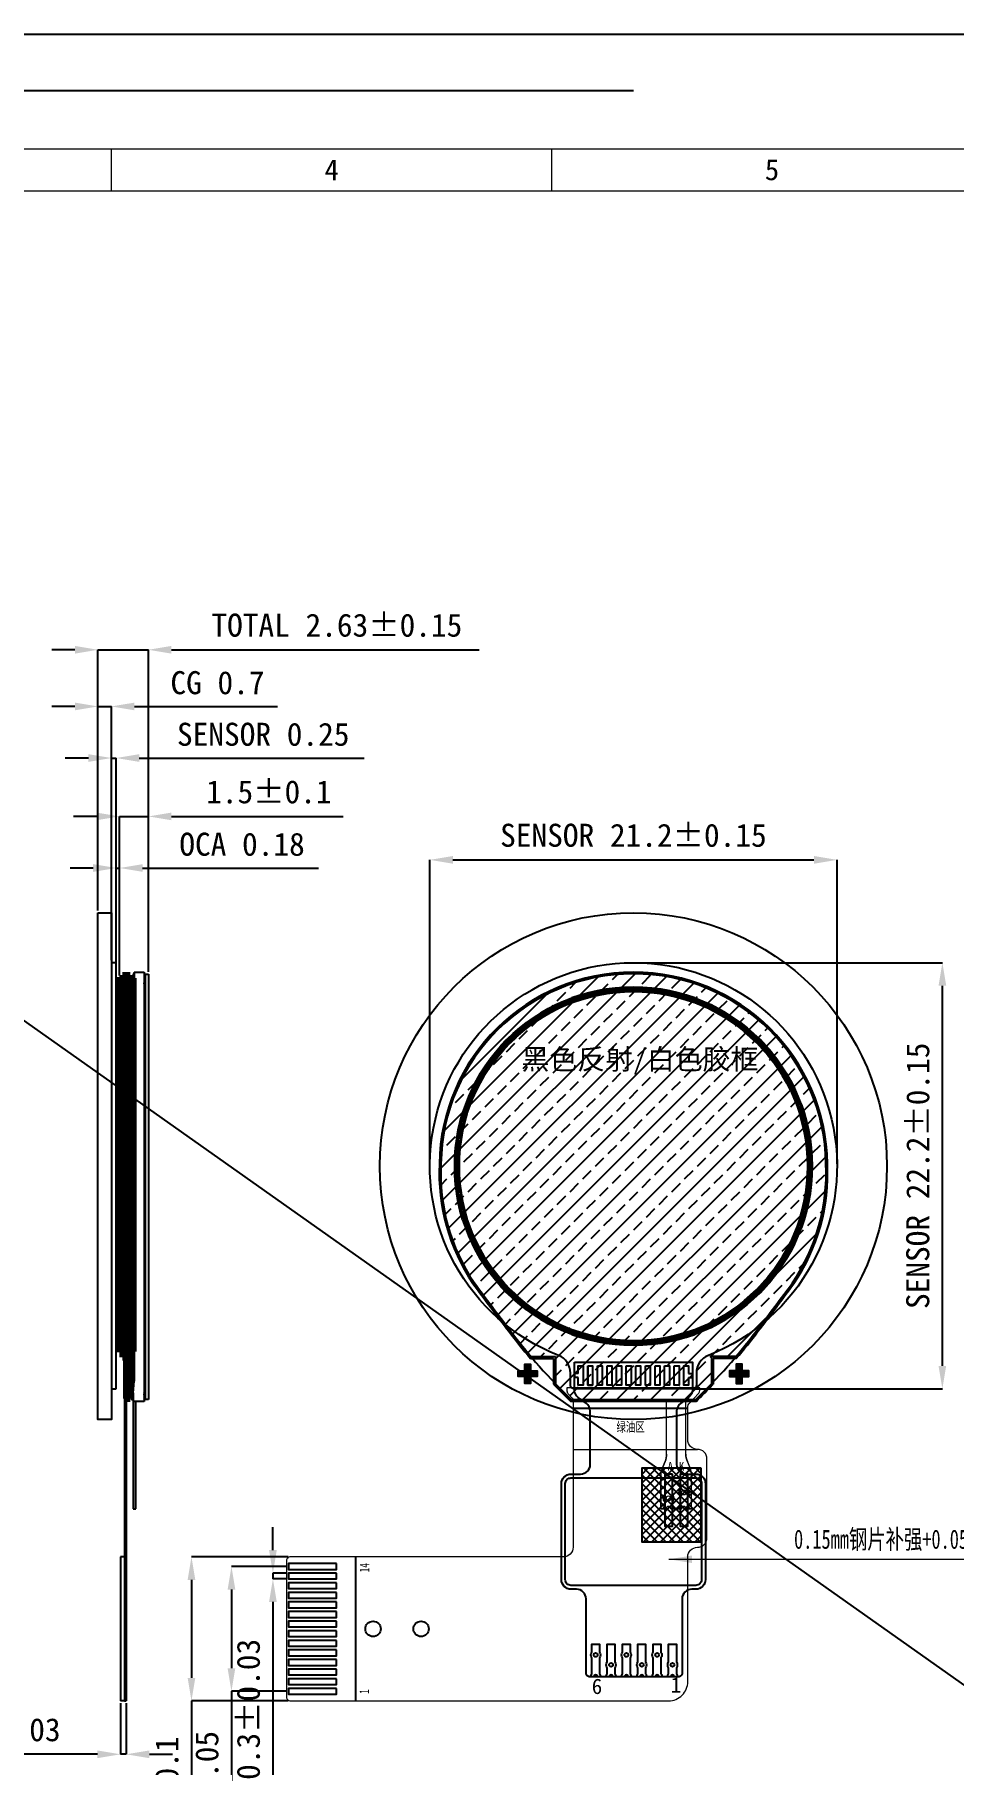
# Model space of a CAD drawing. Header units: millimetres. Extents: x -1913 to 1072, y -448 to 307.
# Drawn here: x 753 to 800.8, y -205.5 to -115.4 of the extents above; entities that cross this region are included whole.
import ezdxf
from ezdxf.enums import TextEntityAlignment as Align

# ---------------------------------------------------------------- set-up
doc = ezdxf.new("R2010")
doc.units = ezdxf.units.MM
doc.header["$LTSCALE"] = 2
doc.header["$PDMODE"] = 3
doc.header["$PDSIZE"] = 1
doc.layers.get('0').update_dxf_attribs({"linetype": 'CONTINUOUS'})
doc.layers.get('Defpoints').update_dxf_attribs({"linetype": 'CONTINUOUS'})
for name, color, linetype in [('dim', 3, 'CONTINUOUS'), ('FPC', 2, 'CONTINUOUS'), ('Index', 7, 'CONTINUOUS'), ('SENSOR', 2, 'CONTINUOUS')]:
    doc.layers.add(name, color=color, linetype=linetype)
for name, color, linetype, lineweight in [('LAYOUT.drawing', 140, 'CONTINUOUS', 100), ('OUTLINE.drawing', 190, 'CONTINUOUS', 100), ('图框', 7, 'CONTINUOUS', 18)]:
    doc.layers.add(name, color=color, linetype=linetype, lineweight=lineweight)
doc.styles.add('ROMANC', font='romanc.shx')
doc.styles.get("Standard").update_dxf_attribs({"font": 'txt', "width": 0.7})
doc.styles.add('宋体', font='')
doc.styles.add('黑体', font='', dxfattribs={"width": 0.9})
doc.styles.get('宋体').set_extended_font_data('SimSun')
doc.styles.get('黑体').set_extended_font_data('SimHei')
doc.dimstyles.new('ISO-25$0', dxfattribs={"dimtxt": 1.2, "dimasz": 1.2, "dimexe": 0, "dimexo": 0.125, "dimtad": 1, "dimdsep": 46, "dimtxsty": 'Standard', "dimcen": 2, "dimclrd": 3, "dimclre": 3, "dimclrt": 3, "dimadec": 0, "dimazin": 0, "dimtp": 1.2, "dimtm": 1.2, "dimtfac": 1, "dimtmove": 0, "dimatfit": 3, "dimfxl": 0, "dimtolj": 1, "dimarcsym": 0})
doc.dimstyles.new('YanXiu', dxfattribs={"dimtxt": 1.5, "dimasz": 1.2, "dimexe": 0.66, "dimexo": 0.66, "dimgap": 0.66, "dimtad": 0, "dimdsep": 46, "dimtxsty": 'ROMANC', "dimcen": 0, "dimclrd": 256, "dimclre": 131, "dimclrt": 42, "dimazin": 2, "dimtfac": 1, "dimtofl": 0, "dimtmove": 0, "dimatfit": 3, "dimfxl": 0, "dimlwd": 5, "dimlwe": 5, "dimarcsym": 0})
pattern_1 = [(45, (654.11941, -1143.46154), (-0.0176776695, 0.0176776695), []), (45, (654.137087, -1143.46154), (-0.0176776695, 0.0176776695), [0.0125, -0.00625])]

# ---------------------------------------------------------------- blocks, each defined once
blk = doc.blocks.new('*D66')
at = {"color": 3, "lineweight": -2, "transparency": 16777216}
for p, q in [((756.196, -156.085), (754.996, -156.085)), ((757.396, -164.378), (757.396, -156.085)), ((757.396, -156.085), (758.896, -156.085)), ((758.896, -164.178), (758.896, -156.085)), ((760.096, -156.085), (769.042, -156.085))]:
    blk.add_line(p, q, dxfattribs=at)
at = {"color": 3, "transparency": 16777216}
for points in [[(756.196, -155.885), (756.196, -156.285), (757.396, -156.085)], [(760.096, -155.885), (760.096, -156.285), (758.896, -156.085)]]:
    blk.add_solid(points, dxfattribs=at)
at = {"layer": 'Defpoints', "color": 0, "transparency": 16777216}
for p in [(758.896, -156.085), (757.396, -164.503), (758.896, -164.303)]:
    blk.add_point(p, dxfattribs=at)
at = {"color": 3, "transparency": 16777216, "insert": (765.169, -154.813), "char_height": 1.2, "attachment_point": 5, "style": '宋体'}
blk.add_mtext('\\A1;1.5±0.1', dxfattribs=at)
blk = doc.blocks.new('A$C15A15422')
for points in [[(0, 6.8), (2.5, 6.8), (2.5, 6.5), (0, 6.5)], [(0, 6.3), (2.5, 6.3), (2.5, 6), (0, 6)], [(0, 5.8), (2.5, 5.8), (2.5, 5.5), (0, 5.5)], [(0, 5.3), (2.5, 5.3), (2.5, 5), (0, 5)], [(0, 4.8), (2.5, 4.8), (2.5, 4.5), (0, 4.5)], [(0, 4.3), (2.5, 4.3), (2.5, 4), (0, 4)], [(0, 3.8), (2.5, 3.8), (2.5, 3.5), (0, 3.5)], [(0, 3.3), (2.5, 3.3), (2.5, 3), (0, 3)], [(0, 2.8), (2.5, 2.8), (2.5, 2.5), (0, 2.5)], [(0, 2.3), (2.5, 2.3), (2.5, 2), (0, 2)], [(0, 1.8), (2.5, 1.8), (2.5, 1.5), (0, 1.5)], [(0, 1.3), (2.5, 1.3), (2.5, 1), (0, 1)], [(0, 0.8), (2.5, 0.8), (2.5, 0.5), (0, 0.5)], [(0, 0.3), (2.5, 0.3), (2.5, 0), (0, 0)]]:
    blk.add_lwpolyline(points, close=True)
blk = doc.blocks.new('*D57')
at = {"layer": 'Defpoints', "color": 0, "transparency": 16777216}
for p in [(766.191, -195.502), (765.379, -195.802), (766.191, -195.802)]:
    blk.add_point(p, dxfattribs=at)
at = {"layer": 'dim', "color": 3, "lineweight": -2, "transparency": 16777216}
for p, q in [((765.379, -194.302), (765.379, -193.102)), ((766.066, -195.502), (765.379, -195.502)), ((765.379, -195.502), (765.379, -195.802)), ((766.066, -195.802), (765.379, -195.802)), ((765.379, -197.002), (765.379, -206.987))]:
    blk.add_line(p, q, dxfattribs=at)
at = {"layer": 'dim', "color": 3, "transparency": 16777216}
for points in [[(765.179, -194.302), (765.579, -194.302), (765.379, -195.502)], [(765.179, -197.002), (765.579, -197.002), (765.379, -195.802)]]:
    blk.add_solid(points, dxfattribs=at)
at = {"layer": 'dim', "color": 3, "transparency": 16777216, "insert": (764.107, -202.595), "char_height": 1.2, "attachment_point": 5, "rotation": 90, "style": '宋体'}
blk.add_mtext('\\A1;0.3%%P0.03', dxfattribs=at)
blk = doc.blocks.new('*D58')
at = {"layer": 'Defpoints', "color": 0, "transparency": 16777216}
for p in [(766.191, -195.152), (763.221, -201.652), (766.191, -201.652)]:
    blk.add_point(p, dxfattribs=at)
at = {"layer": 'dim', "color": 3, "lineweight": -2, "transparency": 16777216}
for p, q in [((766.066, -195.152), (763.221, -195.152)), ((763.221, -196.352), (763.221, -200.452)), ((766.066, -201.652), (763.221, -201.652)), ((763.221, -201.652), (763.221, -217.644))]:
    blk.add_line(p, q, dxfattribs=at)
at = {"layer": 'dim', "color": 3, "transparency": 16777216}
for points in [[(763.021, -196.352), (763.421, -196.352), (763.221, -195.152)], [(763.021, -200.452), (763.421, -200.452), (763.221, -201.652)]]:
    blk.add_solid(points, dxfattribs=at)
at = {"layer": 'dim', "color": 3, "transparency": 16777216, "insert": (761.95, -210.248), "char_height": 1.2, "attachment_point": 5, "rotation": 90, "style": '宋体'}
blk.add_mtext('\\A1;0.5*13=6.5%%P0.05', dxfattribs=at)
blk = doc.blocks.new('*D59')
at = {"layer": 'Defpoints', "color": 0, "transparency": 16777216}
for p in [(766.291, -194.652), (761.139, -202.152), (766.291, -202.152)]:
    blk.add_point(p, dxfattribs=at)
at = {"layer": 'dim', "color": 3, "lineweight": -2, "transparency": 16777216}
for p, q in [((766.166, -194.652), (761.139, -194.652)), ((761.139, -195.852), (761.139, -200.952)), ((766.166, -202.152), (761.139, -202.152)), ((761.139, -202.152), (761.139, -211.186))]:
    blk.add_line(p, q, dxfattribs=at)
at = {"layer": 'dim', "color": 3, "transparency": 16777216}
for points in [[(760.939, -195.852), (761.339, -195.852), (761.139, -194.652)], [(760.939, -200.952), (761.339, -200.952), (761.139, -202.152)]]:
    blk.add_solid(points, dxfattribs=at)
at = {"layer": 'dim', "color": 3, "transparency": 16777216, "insert": (759.867, -207.269), "char_height": 1.2, "attachment_point": 5, "rotation": 90, "style": '宋体'}
blk.add_mtext('\\A1;7.5%%P0.1', dxfattribs=at)
blk = doc.blocks.new('*D60')
at = {"layer": 'Defpoints', "color": 0, "transparency": 16777216}
for p in [(757.446, -202.152), (757.746, -202.152), (757.446, -204.935)]:
    blk.add_point(p, dxfattribs=at)
at = {"layer": 'dim', "color": 3, "lineweight": -2, "transparency": 16777216}
for p, q in [((757.446, -202.277), (757.446, -204.935)), ((757.746, -202.277), (757.746, -204.935)), ((756.246, -204.935), (746.261, -204.935)), ((757.746, -204.935), (757.446, -204.935)), ((758.946, -204.935), (760.146, -204.935))]:
    blk.add_line(p, q, dxfattribs=at)
at = {"layer": 'dim', "color": 3, "transparency": 16777216}
for points in [[(756.246, -204.735), (756.246, -205.135), (757.446, -204.935)], [(758.946, -204.735), (758.946, -205.135), (757.746, -204.935)]]:
    blk.add_solid(points, dxfattribs=at)
at = {"layer": 'dim', "color": 3, "transparency": 16777216, "insert": (750.653, -203.663), "char_height": 1.2, "attachment_point": 5, "style": '宋体'}
blk.add_mtext('\\A1;0.3%%P0.03', dxfattribs=at)
blk = doc.blocks.new('*D61')
at = {"layer": 'Defpoints', "color": 0, "transparency": 16777216}
for p in [(794.747, -158.348), (773.547, -174.303), (794.747, -174.303)]:
    blk.add_point(p, dxfattribs=at)
at = {"layer": 'dim', "color": 3, "lineweight": -2, "transparency": 16777216}
for p, q in [((773.547, -174.178), (773.547, -158.348)), ((774.747, -158.348), (793.547, -158.348)), ((794.747, -174.178), (794.747, -158.348))]:
    blk.add_line(p, q, dxfattribs=at)
at = {"layer": 'dim', "color": 3, "transparency": 16777216}
for points in [[(774.747, -158.148), (774.747, -158.548), (773.547, -158.348)], [(793.547, -158.148), (793.547, -158.548), (794.747, -158.348)]]:
    blk.add_solid(points, dxfattribs=at)
at = {"layer": 'dim', "color": 3, "transparency": 16777216, "insert": (784.147, -157.076), "char_height": 1.2, "attachment_point": 5, "style": '宋体'}
blk.add_mtext('\\A1;SENSOR 21.2%%P0.15', dxfattribs=at)
blk = doc.blocks.new('*D62')
at = {"layer": 'Defpoints', "color": 0, "transparency": 16777216}
for p in [(784.147, -163.703), (800.23, -163.703), (787.222, -185.903)]:
    blk.add_point(p, dxfattribs=at)
at = {"layer": 'dim', "color": 3, "lineweight": -2, "transparency": 16777216}
for p, q in [((784.272, -163.703), (800.23, -163.703)), ((800.23, -184.703), (800.23, -164.903)), ((787.347, -185.903), (800.23, -185.903))]:
    blk.add_line(p, q, dxfattribs=at)
at = {"layer": 'dim', "color": 3, "transparency": 16777216}
for points in [[(800.03, -164.903), (800.43, -164.903), (800.23, -163.703)], [(800.03, -184.703), (800.43, -184.703), (800.23, -185.903)]]:
    blk.add_solid(points, dxfattribs=at)
at = {"layer": 'dim', "color": 3, "transparency": 16777216, "insert": (798.958, -174.803), "char_height": 1.2, "attachment_point": 5, "rotation": 90, "style": '宋体'}
blk.add_mtext('\\A1;SENSOR 22.2%%P0.15', dxfattribs=at)
blk = doc.blocks.new('*D63')
at = {"layer": 'Defpoints', "color": 0, "transparency": 16777216}
for p in [(757.396, -158.772), (757.221, -164.503), (757.396, -164.503)]:
    blk.add_point(p, dxfattribs=at)
at = {"layer": 'dim', "color": 3, "lineweight": -2, "transparency": 16777216}
for p, q in [((756.021, -158.772), (754.821, -158.772)), ((757.221, -164.378), (757.221, -158.772)), ((757.221, -158.772), (757.396, -158.772)), ((757.396, -164.378), (757.396, -158.772)), ((758.596, -158.772), (767.75, -158.772))]:
    blk.add_line(p, q, dxfattribs=at)
at = {"layer": 'dim', "color": 3, "transparency": 16777216}
for points in [[(756.021, -158.572), (756.021, -158.972), (757.221, -158.772)], [(758.596, -158.572), (758.596, -158.972), (757.396, -158.772)]]:
    blk.add_solid(points, dxfattribs=at)
at = {"layer": 'dim', "color": 3, "transparency": 16777216, "insert": (763.773, -157.543), "char_height": 1.2, "attachment_point": 5, "style": '宋体'}
blk.add_mtext('\\A1;OCA 0.18', dxfattribs=at)
blk = doc.blocks.new('*D64')
at = {"layer": 'Defpoints', "color": 0, "transparency": 16777216}
for p in [(757.221, -153.044), (756.971, -163.703), (757.221, -163.703)]:
    blk.add_point(p, dxfattribs=at)
at = {"layer": 'dim', "color": 3, "lineweight": -2, "transparency": 16777216}
for p, q in [((755.771, -153.044), (754.571, -153.044)), ((756.971, -163.578), (756.971, -153.044)), ((756.971, -153.044), (757.221, -153.044)), ((757.221, -163.578), (757.221, -153.044)), ((758.421, -153.044), (770.129, -153.044))]:
    blk.add_line(p, q, dxfattribs=at)
at = {"layer": 'dim', "color": 3, "transparency": 16777216}
for points in [[(755.771, -152.844), (755.771, -153.244), (756.971, -153.044)], [(758.421, -152.844), (758.421, -153.244), (757.221, -153.044)]]:
    blk.add_solid(points, dxfattribs=at)
at = {"layer": 'dim', "color": 3, "transparency": 16777216, "insert": (764.875, -151.816), "char_height": 1.2, "attachment_point": 5, "style": '宋体'}
blk.add_mtext('\\A1;SENSOR 0.25', dxfattribs=at)
blk = doc.blocks.new('*D65')
at = {"layer": 'Defpoints', "color": 0, "transparency": 16777216}
for p in [(756.971, -150.358), (756.271, -161.103), (756.971, -161.103)]:
    blk.add_point(p, dxfattribs=at)
at = {"layer": 'dim', "color": 3, "lineweight": -2, "transparency": 16777216}
for p, q in [((755.071, -150.358), (753.871, -150.358)), ((756.271, -160.978), (756.271, -150.358)), ((756.271, -150.358), (756.971, -150.358)), ((756.971, -160.978), (756.971, -150.358)), ((758.171, -150.358), (765.615, -150.358))]:
    blk.add_line(p, q, dxfattribs=at)
at = {"layer": 'dim', "color": 3, "transparency": 16777216}
for points in [[(755.071, -150.158), (755.071, -150.558), (756.271, -150.358)], [(758.171, -150.158), (758.171, -150.558), (756.971, -150.358)]]:
    blk.add_solid(points, dxfattribs=at)
at = {"layer": 'dim', "color": 3, "transparency": 16777216, "insert": (762.493, -149.129), "char_height": 1.2, "attachment_point": 5, "style": '宋体'}
blk.add_mtext('\\A1;CG 0.7', dxfattribs=at)
blk = doc.blocks.new('*D54')
at = {"layer": 'Defpoints', "color": 0, "transparency": 16777216}
for p in [(758.896, -147.405), (756.271, -161.103), (758.896, -164.303)]:
    blk.add_point(p, dxfattribs=at)
at = {"layer": 'dim', "color": 3, "lineweight": -2, "transparency": 16777216}
for p, q in [((755.071, -147.405), (753.871, -147.405)), ((756.271, -160.978), (756.271, -147.405)), ((756.271, -147.405), (758.896, -147.405)), ((758.896, -164.178), (758.896, -147.405)), ((760.096, -147.405), (776.121, -147.405))]:
    blk.add_line(p, q, dxfattribs=at)
at = {"layer": 'dim', "color": 3, "transparency": 16777216}
for points in [[(755.071, -147.205), (755.071, -147.605), (756.271, -147.405)], [(760.096, -147.205), (760.096, -147.605), (758.896, -147.405)]]:
    blk.add_solid(points, dxfattribs=at)
at = {"layer": 'dim', "color": 3, "transparency": 16777216, "insert": (768.709, -146.133), "char_height": 1.2, "attachment_point": 5, "style": '宋体'}
blk.add_mtext('\\A1;TOTAL 2.63%%P0.15', dxfattribs=at)

msp = doc.modelspace()

# ---------------------------------------------------------------- hatches: boundary and pattern name
h = msp.add_hatch()
h.set_pattern_fill('ANSI37', color=256, scale=0.1, style=0)
h.set_pattern_definition([(45, (315.35617, 9.89196), (-0.2245064, 0.2245064), []), (135, (315.35617, 9.89196), (-0.2245064, -0.2245064), [])])
h.paths.add_polyline_path([(787.68, -190.04), (784.582, -190.04), (784.582, -193.871), (787.68, -193.871)])
at = {"layer": 'dim'}
h = msp.add_hatch(dxfattribs=at)
h.set_pattern_fill('ANSI33', color=0, scale=0.1, style=0)
h.set_pattern_definition(pattern_1)
h.paths.add_polyline_path([(758.726, -164.303), (758.676, -164.303), (758.676, -164.803), (758.726, -164.803)])
h = msp.add_hatch(dxfattribs=at)
h.set_pattern_fill('ANSI33', color=0, scale=5, style=0)
h.set_pattern_definition([(45, (399.8907, -1110.7809), (-0.8838835, 0.8838835), []), (45, (400.7746, -1110.7809), (-0.8838835, 0.8838835), [0.625, -0.3125])])
h.paths.add_polyline_path([(787.375, -186.473, 0.01012), (788.206, -185.642), (788.206, -184.222), (789.483, -184.222, 0.015028), (790.565, -182.854, 0.005086), (792.435, -180.37, 0.162228), (794.166, -174.179, 0.987678), (774.128, -174.179, 0.162146), (775.857, -180.368, 0.00511), (777.729, -182.854, 0.015028), (778.812, -184.222), (780.088, -184.222), (780.088, -185.642, 0.01012), (780.919, -186.473)])
for points in [[(778.792, -184.965), (779.142, -184.965), (779.142, -185.265), (778.792, -185.265), (778.792, -185.615), (778.492, -185.615), (778.492, -185.265), (778.142, -185.265), (778.142, -184.965), (778.492, -184.965), (778.492, -184.615), (778.792, -184.615)], [(789.502, -184.965), (789.152, -184.965), (789.152, -185.265), (789.502, -185.265), (789.502, -185.615), (789.802, -185.615), (789.802, -185.265), (790.152, -185.265), (790.152, -184.965), (789.802, -184.965), (789.802, -184.615), (789.502, -184.615)]]:
    msp.add_hatch(color=0, dxfattribs=at).paths.add_polyline_path(points)
h = msp.add_hatch(dxfattribs=at)
h.set_pattern_fill('ANSI33', color=0, scale=0.1, style=0)
h.set_pattern_definition(pattern_1)
h.paths.add_polyline_path([(758.726, -185.953), (758.676, -185.953), (758.676, -186.453), (758.726, -186.453)])

# ---------------------------------------------------------------- linework, layer by layer
for p, q in [((784.147, -118.299), (731.095, -118.299)), ((781.272, -185.103), (781.072, -185.103)), ((781.072, -185.103), (781.072, -185.303)), ((781.272, -185.303), (781.072, -185.303)), ((781.772, -184.703), (781.772, -185.703)), ((787.022, -185.103), (787.222, -185.103)), ((787.022, -185.303), (787.222, -185.303)), ((787.222, -185.103), (787.222, -185.303)), ((781.772, -185.703), (782.022, -185.703))]:
    msp.add_line(p, q)
at = {"lineweight": 9}
for p, q in [((756.978, -123.5), (756.978, -121.317)), ((779.901, -123.5), (779.901, -121.317))]:
    msp.add_line(p, q, dxfattribs=at)
at = {"color": 2, "linetype": 'Continuous'}
for p, q in [((757.646, -185.803), (757.646, -202.152)), ((757.646, -185.803), (757.746, -185.803)), ((757.746, -185.803), (757.746, -202.152)), ((757.646, -202.152), (757.746, -202.152))]:
    msp.add_line(p, q, dxfattribs=at)
at = {"color": 0, "lineweight": 5}
for p, q in [((785.877, -189.296), (785.877, -186.553)), ((786.877, -189.296), (786.877, -186.553)), ((786.877, -189.296), (786.877, -186.553)), ((785.658, -190.013), (785.796, -189.69)), ((787.096, -190.013), (786.958, -189.69)), ((785.577, -192.151), (785.577, -190.407)), ((785.777, -191.413), (785.777, -190.351)), ((785.777, -190.351), (786.177, -190.351)), ((786.177, -190.351), (786.177, -191.413)), ((786.577, -191.113), (786.577, -190.351)), ((786.577, -190.351), (786.977, -190.351)), ((786.977, -190.351), (786.977, -191.113)), ((787.177, -192.151), (787.177, -190.407)), ((785.777, -191.963), (785.777, -191.79)), ((786.177, -191.79), (786.177, -191.963)), ((786.577, -191.963), (786.577, -191.49)), ((786.977, -191.49), (786.977, -191.963)), ((785.852, -192.151), (785.577, -192.151)), ((786.652, -192.151), (786.102, -192.151)), ((787.177, -192.151), (786.902, -192.151))]:
    msp.add_line(p, q, dxfattribs=at)
at = {"lineweight": 9}
for points in [[(688.207, -121.317), (871.595, -121.317), (871.595, -250.998), (688.207, -250.998)], [(690.391, -123.5), (869.412, -123.5), (869.412, -248.815), (690.391, -248.815)]]:
    msp.add_lwpolyline(points, close=True, dxfattribs=at)
for points in [[(781.272, -185.103), (781.272, -184.703), (781.522, -184.703), (781.522, -185.703), (781.272, -185.703), (781.272, -185.303)], [(787.022, -185.303), (787.022, -185.703), (786.772, -185.703), (786.772, -184.703), (787.022, -184.703), (787.022, -185.103)]]:
    msp.add_lwpolyline(points)
for points in [[(781.772, -184.703), (782.022, -184.703), (782.022, -185.703), (781.772, -185.703)], [(782.272, -184.703), (782.522, -184.703), (782.522, -185.703), (782.272, -185.703)], [(782.772, -184.703), (783.022, -184.703), (783.022, -185.703), (782.772, -185.703)], [(783.272, -184.703), (783.522, -184.703), (783.522, -185.703), (783.272, -185.703)], [(783.772, -184.703), (784.022, -184.703), (784.022, -185.703), (783.772, -185.703)], [(784.272, -184.703), (784.522, -184.703), (784.522, -185.703), (784.272, -185.703)], [(784.772, -184.703), (785.022, -184.703), (785.022, -185.703), (784.772, -185.703)], [(785.272, -184.703), (785.522, -184.703), (785.522, -185.703), (785.272, -185.703)], [(785.772, -184.703), (786.022, -184.703), (786.022, -185.703), (785.772, -185.703)], [(786.272, -184.703), (786.522, -184.703), (786.522, -185.703), (786.272, -185.703)], [(787.68, -190.04), (784.582, -190.04), (784.582, -193.871), (787.68, -193.871)], [(786.177, -190.351), (785.777, -190.351), (785.777, -193.051), (786.177, -193.051)], [(786.977, -190.351), (786.577, -190.351), (786.577, -193.051), (786.977, -193.051)]]:
    msp.add_lwpolyline(points, close=True)
at = {"color": 0, "lineweight": 5}
for points in [[(785.877, -189.296, -0.10157), (785.796, -189.69), (785.658, -190.013, 0.10157), (785.577, -190.407), (785.577, -192.151), (785.852, -192.151, -1), (786.102, -192.151), (786.652, -192.151, -1), (786.902, -192.151), (787.177, -192.151), (787.177, -190.407, 0.10157), (787.096, -190.013), (786.958, -189.69, -0.10157), (786.877, -189.296)], [(785.702, -192.151, -0.191401), (785.777, -191.963), (785.777, -191.79, -0.39736), (785.777, -191.413), (785.777, -190.351), (786.177, -190.351), (786.177, -191.413, -0.39736), (786.177, -191.79), (786.177, -191.963, -0.191401), (786.252, -192.151)], [(786.502, -192.151, -0.191401), (786.577, -191.963), (786.577, -191.49, -0.39736), (786.577, -191.113), (786.577, -190.351), (786.977, -190.351), (786.977, -191.113, -0.39736), (786.977, -191.49), (786.977, -191.963, -0.191401), (787.052, -192.151)]]:
    msp.add_lwpolyline(points, format="xyb", dxfattribs=at)
at = {"color": 6}
msp.add_circle((784.147, -174.303), 13.2, dxfattribs=at)
at = {"color": 0, "lineweight": 5}
for centre in [(785.977, -191.601), (785.977, -191.601), (786.777, -191.301), (786.777, -191.301)]:
    msp.add_circle(centre, 0.125, dxfattribs=at)
for centre, radius, start, end in [((786.577, -190.407), 1, 156.80141, 180), ((784.877, -189.296), 1, 336.80141, 0), ((787.877, -189.296), 1, 180, 203.19859), ((786.177, -190.407), 1, 0, 23.19859), ((785.977, -191.601), 0.275, 136.65824, 223.34176), ((785.977, -191.601), 0.275, 316.65824, 43.34176), ((786.777, -191.301), 0.275, 136.65824, 223.34176), ((786.777, -191.301), 0.275, 316.65824, 43.34176), ((785.977, -192.151), 0.275, 136.65824, 180), ((785.977, -192.151), 0.125, 0, 180), ((785.977, -192.151), 0.275, 0, 43.34176), ((786.777, -192.151), 0.275, 136.65824, 180), ((786.777, -192.151), 0.125, 0, 180), ((786.777, -192.151), 0.275, 0, 43.34176)]:
    msp.add_arc(centre, radius, start, end, dxfattribs=at)
at = {"layer": 'dim', "color": 5}
for p, q in [((758.096, -164.283), (758.096, -185.506)), ((758.156, -164.283), (758.096, -164.283)), ((758.046, -186.106), (758.096, -185.506)), ((758.046, -186.106), (758.046, -186.473))]:
    msp.add_line(p, q, dxfattribs=at)
at = {"layer": 'dim', "color": 0}
for p, q in [((758.156, -164.203), (758.156, -185.508)), ((758.156, -164.203), (758.676, -164.203)), ((758.676, -164.203), (758.676, -186.553)), ((758.676, -164.303), (758.896, -164.303)), ((758.676, -164.803), (758.726, -164.803)), ((758.726, -164.303), (758.726, -186.453)), ((758.896, -164.303), (758.896, -186.453)), ((778.791, -184.322), (779.988, -184.322)), ((778.812, -184.222), (780.088, -184.222)), ((779.988, -184.322), (779.988, -185.653)), ((780.088, -184.222), (780.088, -185.642)), ((789.483, -184.222), (788.206, -184.222)), ((788.206, -184.222), (788.206, -185.642)), ((789.503, -184.322), (788.306, -184.322)), ((788.306, -184.322), (788.306, -185.653)), ((758.016, -186.104), (758.066, -185.503)), ((758.066, -185.003), (758.066, -185.506)), ((758.066, -185.003), (758.096, -185.003)), ((758.106, -186.108), (758.156, -185.508)), ((758.016, -186.104), (758.016, -186.473)), ((758.046, -186.473), (758.016, -186.473)), ((758.106, -186.473), (758.046, -186.473)), ((758.106, -186.108), (758.106, -186.553)), ((758.726, -185.953), (758.676, -185.953)), ((758.896, -186.453), (758.676, -186.453)), ((787.375, -186.473), (780.919, -186.473)), ((758.676, -186.553), (758.106, -186.553)), ((758.106, -186.553), (758.106, -192.151)), ((758.236, -192.151), (758.236, -186.553)), ((787.407, -186.553), (780.887, -186.553)), ((758.106, -192.151), (758.236, -192.151))]:
    msp.add_line(p, q, dxfattribs=at)
for points in [[(778.792, -184.965), (779.142, -184.965), (779.142, -185.265), (778.792, -185.265), (778.792, -185.615), (778.492, -185.615), (778.492, -185.265), (778.142, -185.265), (778.142, -184.965), (778.492, -184.965), (778.492, -184.615), (778.792, -184.615)], [(789.502, -184.965), (789.152, -184.965), (789.152, -185.265), (789.502, -185.265), (789.502, -185.615), (789.802, -185.615), (789.802, -185.265), (790.152, -185.265), (790.152, -184.965), (789.802, -184.965), (789.802, -184.615), (789.502, -184.615)]]:
    msp.add_lwpolyline(points, close=True, dxfattribs=at)
for centre, radius, start, end in [((784.147, -174.303), 10.1, 0.70299, 179.29701), ((784.147, -174.303), 10.02, 0.71037, 179.28963), ((784.285, -174.677), 10.249, 177.18483, 214.03265), ((784.285, -174.677), 10.169, 177.19222, 214.03265), ((784.01, -174.677), 10.168, 325.94952, 2.80831), ((784.011, -174.677), 10.248, 325.92947, 2.81629), ((897.871, -90.435), 151.656, 216.39187, 217.56953), ((898.385, -90.044), 152.222, 216.39686, 217.56829), ((669.453, -89.696), 152.795, 322.43281, 323.59875), ((669.453, -89.696), 152.875, 322.43281, 323.59875), ((801.03, -165.534), 29.032, 216.62241, 220.06736), ((801.03, -165.534), 29.032, 216.62355, 226.15537), ((767.265, -165.534), 29.032, 313.84463, 323.37645), ((767.265, -165.534), 29.032, 319.93264, 323.37759), ((801.03, -165.534), 29.112, 216.62241, 220.19222), ((767.265, -165.534), 29.112, 319.80778, 323.37759), ((801.03, -165.534), 29.112, 223.71584, 226.21877), ((801.03, -165.534), 29.032, 223.83616, 226.15537), ((767.265, -165.534), 29.032, 313.84463, 316.16384), ((767.265, -165.534), 29.112, 313.78123, 316.28416)]:
    msp.add_arc(centre, radius, start, end, dxfattribs=at)
at = {"layer": 'FPC'}
for p, q in [((829.536, -115.364), (731.095, -115.364)), ((781.008, -186.903), (786.977, -186.903)), ((757.646, -194.652), (757.446, -194.652)), ((757.446, -194.652), (757.446, -202.152)), ((769.691, -202.152), (769.691, -194.652)), ((757.646, -202.152), (757.446, -202.152))]:
    msp.add_line(p, q, dxfattribs=at)
msp.add_lwpolyline([(756.271, -161.103), (756.971, -161.103), (756.971, -187.503), (756.271, -187.503)], close=True, dxfattribs=at)
at = {"layer": 'FPC', "color": 4}
msp.add_lwpolyline([(781.072, -184.503), (787.222, -184.503), (787.222, -185.944, -0.236701), (787.021, -186.345), (786.598, -186.66, 0.236701), (786.397, -187.061), (786.397, -189.838, 0.414214), (786.897, -190.338), (787.397, -190.338, -0.414214), (787.897, -190.838), (787.897, -195.838, -0.414214), (787.397, -196.338), (787.181, -196.338, 0.414214), (786.681, -196.838), (786.681, -200.7, -0.414214), (786.481, -200.9), (781.881, -200.9, -0.414214), (781.681, -200.7), (781.681, -196.838, 0.414214), (781.181, -196.338), (780.897, -196.338, -0.414214), (780.397, -195.838), (780.397, -190.838, -0.414214), (780.897, -190.338), (781.397, -190.338, 0.414214), (781.897, -189.838), (781.897, -187.061, 0.236701), (781.696, -186.66), (781.273, -186.345, -0.236701), (781.072, -185.944)], format="xyb", close=True, dxfattribs=at)
at = {"layer": 'FPC', "lineweight": 9}
msp.add_lwpolyline([(787.477, -194.152), (787.477, -194.152, 0.414214), (787.977, -193.652), (787.977, -189.553, 0.414214), (787.477, -189.053), (787.477, -189.053, -0.414214), (786.977, -188.553), (786.977, -186.812, -0.191139), (787.031, -186.675), (787.553, -186.121, 0.191139), (787.607, -185.984), (787.607, -185.853), (780.687, -185.853), (780.687, -186.01, 0.213589), (780.754, -186.159), (780.955, -186.378, -0.18837), (781.008, -186.513), (781.008, -194.152, -0.414214), (780.508, -194.652), (766.291, -194.652, 0.414214), (766.091, -194.852), (766.091, -201.952, 0.414214), (766.291, -202.152), (785.977, -202.152, 0.414214), (786.977, -201.152), (786.977, -194.652, -0.414214)], format="xyb", close=True, dxfattribs=at)
msp.add_lwpolyline([(781.008, -189.053), (787.477, -189.053)], dxfattribs=at)
at = {"layer": 'FPC', "color": 4}
msp.add_lwpolyline([(786.897, -190.538), (787.397, -190.538, -0.414214), (787.697, -190.838), (787.697, -195.838, -0.414214), (787.397, -196.138), (787.181, -196.138), (781.181, -196.138), (780.897, -196.138, -0.414214), (780.597, -195.838), (780.597, -190.838, -0.414214), (780.897, -190.538), (781.397, -190.538), (787.147, -190.538)], format="xyb", dxfattribs=at)
at = {"layer": 'FPC', "linetype": 'Continuous'}
for points in [[(782.281, -200.9, 1), (782.081, -200.9), (781.931, -200.9, -0.162278), (781.981, -200.75), (781.981, -199.908, -0.333333), (781.981, -199.608), (781.981, -199.2), (782.381, -199.2), (782.381, -199.608, -0.333333), (782.381, -199.908), (782.381, -200.75, -0.162278), (782.431, -200.9)], [(783.081, -200.9, 1), (782.881, -200.9), (782.731, -200.9, -0.162278), (782.781, -200.75), (782.781, -200.427, -0.333333), (782.781, -200.127), (782.781, -199.2), (783.181, -199.2), (783.181, -200.127, -0.333333), (783.181, -200.427), (783.181, -200.75, -0.162278), (783.231, -200.9)], [(783.881, -200.9, 1), (783.681, -200.9), (783.531, -200.9, -0.162278), (783.581, -200.75), (783.581, -199.908, -0.333333), (783.581, -199.608), (783.581, -199.2), (783.981, -199.2), (783.981, -199.608, -0.333333), (783.981, -199.908), (783.981, -200.75, -0.162278), (784.031, -200.9)], [(784.681, -200.9, 1), (784.481, -200.9), (784.331, -200.9, -0.162278), (784.381, -200.75), (784.381, -200.427, -0.333333), (784.381, -200.127), (784.381, -199.2), (784.781, -199.2), (784.781, -200.127, -0.333333), (784.781, -200.427), (784.781, -200.75, -0.162278), (784.831, -200.9)], [(785.481, -200.9, 1), (785.281, -200.9), (785.131, -200.9, -0.162278), (785.181, -200.75), (785.181, -199.908, -0.333333), (785.181, -199.608), (785.181, -199.2), (785.581, -199.2), (785.581, -199.608, -0.333333), (785.581, -199.908), (785.581, -200.75, -0.162278), (785.631, -200.9)], [(786.281, -200.9, 1), (786.081, -200.9), (785.931, -200.9, -0.162278), (785.981, -200.75), (785.981, -200.427, -0.333333), (785.981, -200.127), (785.981, -199.2), (786.381, -199.2), (786.381, -200.127, -0.333333), (786.381, -200.427), (786.381, -200.75, -0.162278), (786.431, -200.9)]]:
    msp.add_lwpolyline(points, format="xyb", close=True, dxfattribs=at)
at = {"layer": 'FPC'}
for centre in [(770.591, -198.403), (773.091, -198.403)]:
    msp.add_circle(centre, 0.4, dxfattribs=at)
at = {"layer": 'FPC', "linetype": 'Continuous'}
for centre in [(782.181, -199.758), (783.781, -199.758), (785.381, -199.758), (782.981, -200.277), (784.581, -200.277), (786.181, -200.277)]:
    msp.add_circle(centre, 0.1, dxfattribs=at)
at = {"layer": 'LAYOUT.drawing', "color": 2, "linetype": 'Continuous', "lineweight": 100}
for p, q in [((757.396, -164.503), (757.546, -164.503)), ((757.396, -164.503), (757.396, -183.953)), ((757.946, -164.503), (758.096, -164.503)), ((758.096, -164.503), (758.096, -183.953)), ((757.396, -183.953), (757.546, -183.953)), ((757.946, -183.953), (758.096, -183.953))]:
    msp.add_line(p, q, dxfattribs=at)
at = {"layer": 'OUTLINE.drawing', "color": 190, "linetype": 'Continuous', "lineweight": 100}
for p, q in [((757.546, -164.353), (757.946, -164.353)), ((757.546, -164.353), (757.546, -184.253)), ((757.746, -164.353), (757.746, -186.403)), ((757.946, -164.353), (757.946, -186.403)), ((757.546, -184.253), (757.746, -184.253)), ((757.746, -186.403), (757.946, -186.403))]:
    msp.add_line(p, q, dxfattribs=at)
at = {"layer": 'OUTLINE.drawing', "color": 5, "linetype": 'Continuous', "extrusion": (0, 0, -1)}
msp.add_ellipse((784.147, -174.303), major_axis=(0, 9.2), ratio=1, dxfattribs=at)
at = {"layer": 'SENSOR', "color": 1}
msp.add_line((871.595, -250.998), (688.207, -121.317), dxfattribs=at)
at = {"layer": 'SENSOR', "color": 5, "linetype": 'Continuous'}
for p, q in [((757.221, -163.703), (756.971, -163.703)), ((757.221, -185.903), (757.221, -163.703)), ((756.971, -185.903), (757.221, -185.903))]:
    msp.add_line(p, q, dxfattribs=at)
at = {"layer": 'SENSOR'}
for p, q in [((757.396, -164.503), (757.221, -164.503)), ((757.221, -164.503), (757.221, -183.953)), ((757.396, -183.953), (757.221, -183.953))]:
    msp.add_line(p, q, dxfattribs=at)
at = {"layer": 'SENSOR', "color": 5, "linetype": 'Continuous'}
msp.add_lwpolyline([(788.054, -184.157, 0.30752), (787.422, -185.087), (787.422, -185.703, -0.414214), (787.222, -185.903), (781.072, -185.903, -0.414214), (780.872, -185.703), (780.872, -185.087, 0.30752), (780.241, -184.157)], format="xyb", dxfattribs=at)
at = {"layer": 'SENSOR', "color": 5, "linetype": 'Continuous', "extrusion": (0, 0, -1)}
msp.add_ellipse((784.147, -174.303), major_axis=(0, 10.6), ratio=1, start_param=3.519025, end_param=9.047346, dxfattribs=at)

# ---------------------------------------------------------------- block references
at = {"xscale": -1}
msp.add_blockref('A$C15A15422', (768.691, -201.802), dxfattribs=at)

# ---------------------------------------------------------------- texts
at = {"color": 0, "lineweight": 5, "style": '黑体', "width": 0.9}
for s, p in [('A', (786.067, -189.928)), ('A', (786.067, -189.928)), ('K', (786.659, -189.928)), ('K', (786.659, -189.928))]:
    msp.add_text(s, height=0.45, dxfattribs=at).set_placement(p, align=Align.MIDDLE_CENTER)
at = {"insert": (792.509, -193.23), "char_height": 1, "width": 13.52942, "attachment_point": 1}
msp.add_mtext('{\\fSimSun|b0|i0|c134|p2;0.15mm钢片补强+0.05mm双面胶}', dxfattribs=at)
at = {"color": 2, "char_height": 0.8, "width": 0.68203, "attachment_point": 7, "style": '宋体'}
for s, insert in [('6', (781.977, -201.806)), ('1', (786.092, -201.724))]:
    msp.add_mtext(s, dxfattribs=dict(at, insert=insert))
at = {"lineweight": 9, "flags": 2}
for tag, text, p in [('4', '4', (768.44, -122.409)), ('5', '5', (791.363, -122.409))]:
    msp.add_attdef(tag, text=text, height=1.092, dxfattribs=at).set_placement(p, align=Align.MIDDLE)
at = {"layer": 'FPC', "insert": (783.264, -187.635), "char_height": 0.5, "width": 5.29993, "attachment_point": 1}
msp.add_mtext('{\\fSimSun|b0|i0|c134|p2;绿油区}', dxfattribs=at)
at = {"layer": 'Index', "char_height": 0.5, "attachment_point": 8, "rotation": 90}
for s, insert in [('{\\C2;14}', (770.391, -195.217)), ('{\\C2;1}', (770.388, -201.663))]:
    msp.add_mtext(s, dxfattribs=dict(at, insert=insert))
at = {"layer": '图框', "color": 0, "style": '宋体'}
msp.add_text('黑色反射/白色胶框', height=1.0638, dxfattribs=at).set_placement((778.319, -169.263))

# ---------------------------------------------------------------- dimensions: what is measured, and where the dimension line sits
at = {"color": 6}
dim = msp.add_linear_dim(base=(758.896, -156.085), p1=(757.396, -164.503), p2=(758.896, -164.303), dimstyle='ISO-25$0', override={"dimtxsty": '宋体', "dimtol": 1, "dimtp": 0.1, "dimtm": 0.1, "dimfxl": 1.25}, dxfattribs=at)
dim.commit()
dim.dimension.update_dxf_attribs({"geometry": '*D66', "text_midpoint": (765.169, -154.813)})
at = {"layer": 'dim'}
for base, p1, p2, text, picture, middle in [((758.896019923, -147.405034764), (756.271019923, -161.102989999), (758.896019923, -164.302989999), 'TOTAL <>%%P0.15', '*D54', (768.70872942, -146.13310739)), ((756.971, -150.358), (756.271, -161.103), (756.971, -161.103), 'CG <>', '*D65', (762.493, -149.129)), ((757.221, -153.044), (756.971, -163.703), (757.221, -163.703), 'SENSOR <>', '*D64', (764.875, -151.816)), ((757.396019923, -158.771676415), (757.221019923, -164.502990708), (757.396019923, -164.502990708), 'OCA <>', '*D63', (763.77297523, -157.54332446)), ((794.747, -158.348), (773.547, -174.303), (794.747, -174.303), 'SENSOR <>%%P0.15', '*D61', (784.147, -157.076)), ((757.446, -204.935), (757.746, -202.152), (757.446, -202.152), '<>%%P0.03', '*D60', (750.653, -203.663))]:
    dim = msp.add_linear_dim(base=base, p1=p1, p2=p2, text=text, dimstyle='ISO-25$0', override={"dimtxsty": '宋体', "dimfxl": 1.25}, dxfattribs=at)
    dim.commit()
    dim.dimension.update_dxf_attribs({"geometry": picture, "text_midpoint": middle})
for base, p1, p2, text, picture, middle in [((800.23, -163.703), (787.222, -185.903), (784.147, -163.703), 'SENSOR <>%%P0.15', '*D62', (798.958, -174.803)), ((765.379, -195.802), (766.191, -195.502), (766.191, -195.802), '<>%%P0.03', '*D57', (764.107, -202.595)), ((761.139, -202.152), (766.291, -194.652), (766.291, -202.152), '<>%%P0.1', '*D59', (759.867, -207.269)), ((763.221, -201.652), (766.191, -195.152), (766.191, -201.652), '0.5*13=<>%%P0.05', '*D58', (761.95, -210.248))]:
    dim = msp.add_linear_dim(base=base, p1=p1, p2=p2, angle=90, text=text, dimstyle='ISO-25$0', override={"dimtxsty": '宋体', "dimfxl": 1.25}, dxfattribs=at)
    dim.commit()
    dim.dimension.update_dxf_attribs({"geometry": picture, "text_midpoint": middle})

# ---------------------------------------------------------------- leaders
at = {"layer": 'FPC'}
msp.add_leader([(785.996, -194.777), (806.347, -194.777)], dimstyle='YanXiu', override={"dimgap": 0.66, "dimtad": 0, "dimfxl": 0.8}, dxfattribs=at)

doc.saveas('drawing.dxf')
